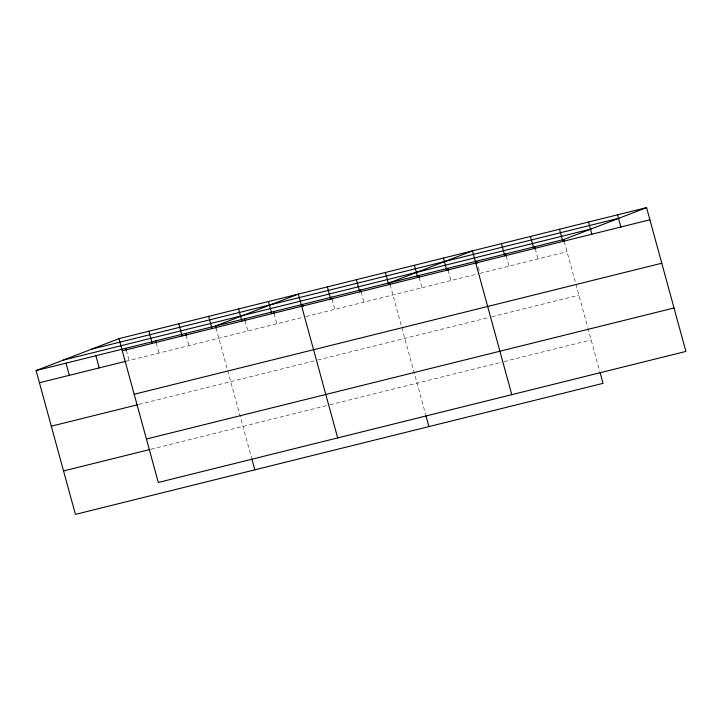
<?xml version="1.0" encoding="UTF-8"?>
<svg xmlns="http://www.w3.org/2000/svg" width="722" height="722" viewBox="0 0 722 722"><rect width="100%" height="100%" fill="white"/><g stroke="black" fill="none" stroke-linecap="round" stroke-linejoin="round"><path stroke-width="0.54" stroke-dasharray="3.61 2.71" d="M125.917 361.271L303.718 317.111M305.866 316.579L477.82 273.873M479.977 273.34L567.023 251.716M138.868 404.446L314.53 360.82M317.752 360.016L488.632 317.581M491.853 316.777L578.909 295.163M151.115 449.201L327.842 405.304M329.99 404.771L501.952 362.065M504.1 361.532L591.156 339.918M564.252 241.572L575.642 283.214M575.939 284.297L587.654 327.129M587.943 328.194L599.765 371.406M535.237 248.783L538.007 258.927M506.212 255.985L508.992 266.129M478.307 267.248L479.417 271.31M448.182 270.398L450.952 280.542M419.157 277.609L421.937 287.753M390.142 284.811L401.531 326.452M401.829 327.535L425.664 414.645M361.126 292.022L363.906 302.166M332.111 299.224L334.882 309.368M274.071 313.637L276.851 323.79M245.056 320.848L247.836 330.992M216.04 328.05L227.43 369.691M227.728 370.774L251.554 457.883M186.141 335.477L188.92 345.621M156.241 342.905L159.02 353.049M126.35 350.323L129.121 360.477"/><path stroke-width="1.08" d="M600.063 372.498L603.032 383.355L75.44 514.38L36.1 370.576L118.968 338.645L646.56 207.62L685.9 351.424L158.308 482.458L118.968 338.645M36.1 370.576L563.692 239.542L646.56 207.62M91.622 349.177L619.214 218.152M63.446 360.034L591.038 229.009M122.298 350.82L649.89 219.795M39.43 382.75L125.917 361.271M134.175 394.266L661.776 263.232M51.316 426.188L137.803 404.708M146.422 439.021L674.014 307.987M63.554 470.943L150.05 449.463M617.545 214.822L620.875 227.006M588.52 222.033L591.85 234.208M563.692 239.542L564.252 241.572M559.505 229.235L562.835 241.419M534.677 246.753L535.237 248.783M530.489 236.446L533.82 248.621M505.662 253.954L506.212 255.985M501.465 243.648L504.804 255.832M476.637 261.165L477.197 263.196M511.79 394.672L472.45 250.859L389.591 282.78L390.142 284.811M447.622 268.367L448.182 270.398M443.434 258.061L446.765 270.245M418.607 275.578L419.157 277.609M414.419 265.272L417.749 277.447M425.962 415.737L428.931 426.594M385.395 272.474L388.734 284.658M360.567 289.991L361.126 292.022M356.379 279.685L359.709 291.859M331.551 297.193L332.111 299.224M327.364 286.887L330.694 299.07M302.536 304.404L303.087 306.435M337.688 437.911L298.348 294.098L215.481 326.019L216.04 328.05M273.521 311.606L274.071 313.637M268.449 301.525L271.779 313.7M244.496 318.817L245.056 320.848M238.549 308.944L241.879 321.128M251.852 458.975L254.821 469.832M208.658 316.371L211.988 328.546M185.581 333.447L186.141 335.477M178.758 323.799L182.088 335.974M155.69 340.874L156.241 342.905M148.858 331.217L152.189 343.401M125.79 348.293L126.35 350.323M95.891 355.72L99.221 367.895M66 363.148L69.33 375.323"/></g></svg>
